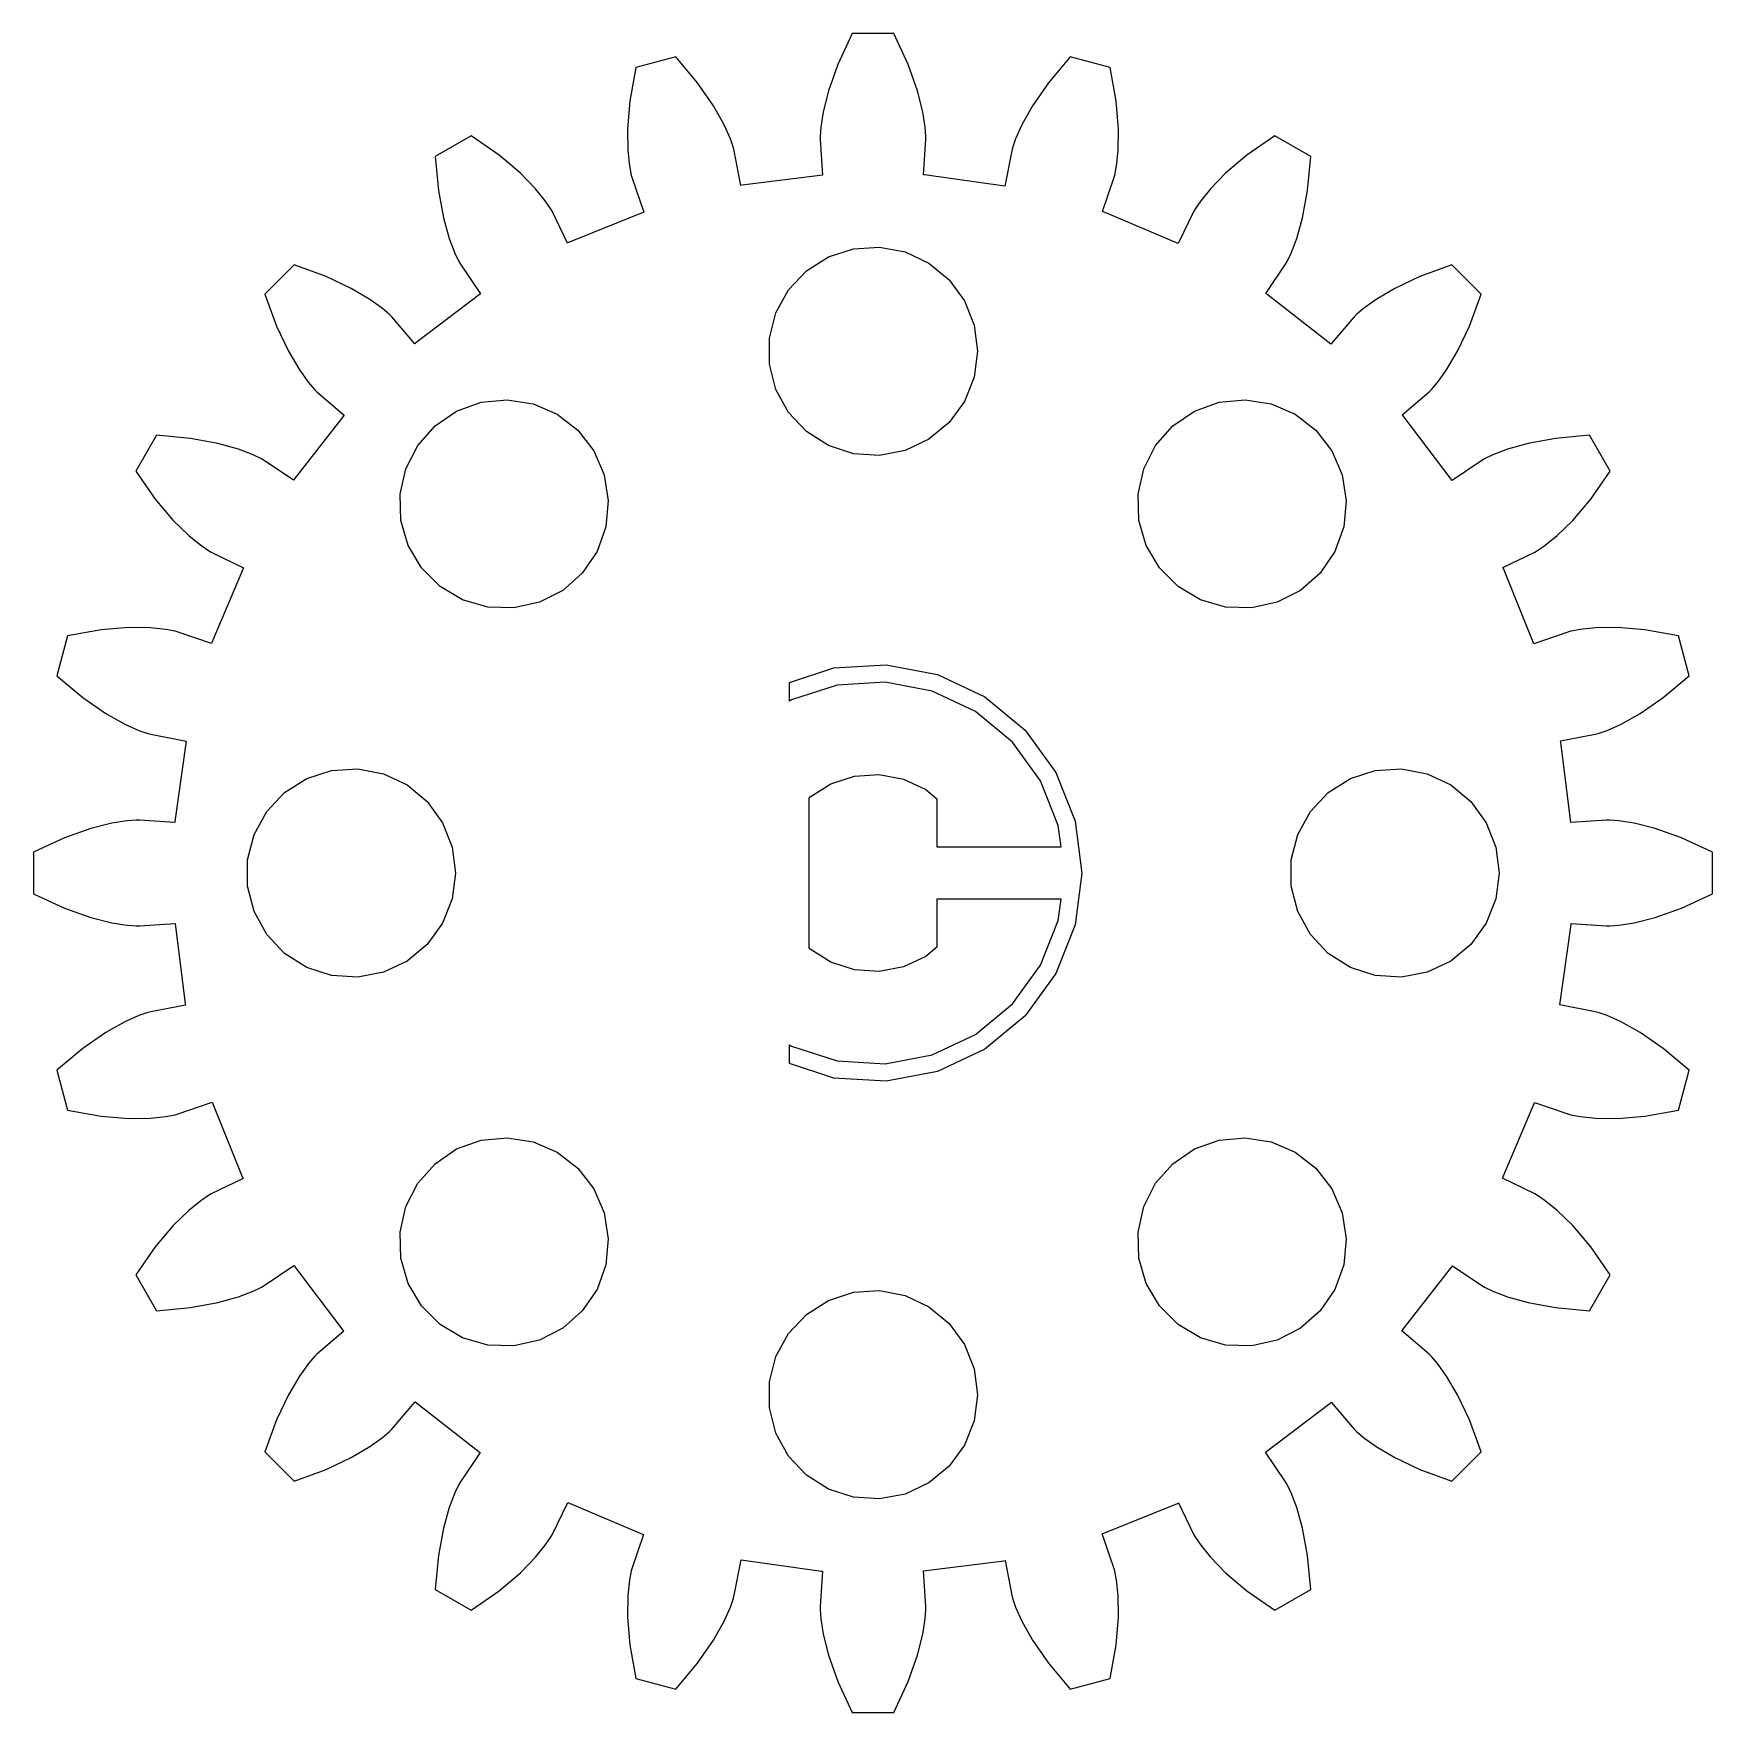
# Model space of a CAD drawing. Header units: metres. Extents: x -24.1 to 24.1, y -24.1 to 24.1.
import ezdxf

# ---------------------------------------------------------------- set-up
doc = ezdxf.new("R2010")
doc.units = ezdxf.units.M

msp = doc.modelspace()

# ---------------------------------------------------------------- linework, layer by layer
for p, q in [((-0.596085, 24.1299), (-1.00806, 23.2414)), ((0.596085, 24.1299), (-0.596085, 24.1299)), ((1.00806, 23.2414), (0.596085, 24.1299)), ((-5.66949, 23.4619), (-6.82104, 23.1534)), ((-5.04161, 22.7104), (-5.66949, 23.4619)), ((-1.00806, 23.2414), (-1.27733, 22.4868)), ((1.27733, 22.4868), (1.00806, 23.2414)), ((5.66949, 23.4619), (5.04161, 22.7104)), ((6.82104, 23.1534), (5.66949, 23.4619)), ((-6.82104, 23.1534), (-6.98903, 22.1886)), ((-4.5862, 22.0511), (-5.04161, 22.7104)), ((5.04161, 22.7104), (4.5862, 22.0511)), ((6.98903, 22.1886), (6.82104, 23.1534)), ((-1.27733, 22.4868), (-1.43236, 21.8831)), ((1.43236, 21.8831), (1.27733, 22.4868)), ((-6.98903, 22.1886), (-7.0538, 21.39)), ((-4.28021, 21.5082), (-4.5862, 22.0511)), ((-1.43236, 21.8831), (-1.50349, 21.4437)), ((1.50349, 21.4437), (1.43236, 21.8831)), ((4.5862, 22.0511), (4.28021, 21.5082)), ((7.0538, 21.39), (6.98903, 22.1886)), ((-7.0538, 21.39), (-7.04732, 20.7668)), ((-4.09778, 21.1022), (-4.28021, 21.5082)), ((-1.50349, 21.4437), (-1.52238, 21.1773)), ((1.52238, 21.1773), (1.50349, 21.4437)), ((4.28021, 21.5082), (4.09778, 21.1022)), ((7.04732, 20.7668), (7.0538, 21.39)), ((-11.5487, 21.1951), (-12.5812, 20.599)), ((-10.7477, 20.6317), (-11.5487, 21.1951)), ((-7.04732, 20.7668), (-7.0023, 20.3239)), ((-4.01057, 20.8497), (-4.09778, 21.1022)), ((-3.98845, 20.7635), (-4.01057, 20.8497)), ((-3.79596, 19.7614), (-3.98845, 20.7635)), ((-1.52238, 21.1773), (-1.52142, 21.0883)), ((-1.52142, 21.0883), (-1.44691, 20.0555)), ((1.448, 20.0705), (1.52142, 21.0883)), ((1.52142, 21.0883), (1.52238, 21.1773)), ((3.98845, 20.7635), (3.79311, 19.7466)), ((4.01057, 20.8497), (3.98845, 20.7635)), ((4.09778, 21.1022), (4.01057, 20.8497)), ((7.0023, 20.3239), (7.04732, 20.7668)), ((11.5487, 21.1951), (10.7477, 20.6317)), ((12.5812, 20.599), (11.5487, 21.1951)), ((-12.5812, 20.599), (-12.4937, 19.6236)), ((-10.1372, 20.1128), (-10.7477, 20.6317)), ((-7.0023, 20.3239), (-6.9516, 20.0617)), ((6.9516, 20.0617), (7.0023, 20.3239)), ((10.7477, 20.6317), (10.1372, 20.1128)), ((12.4937, 19.6236), (12.5812, 20.599)), ((-9.70111, 19.6675), (-10.1372, 20.1128)), ((-6.9516, 20.0617), (-6.92763, 19.9759)), ((-6.92763, 19.9759), (-6.58835, 18.9976)), ((-1.44691, 20.0555), (-3.76157, 19.7703)), ((1.48354, 20.0702), (1.448, 20.0705)), ((3.79311, 19.7466), (1.48354, 20.0702)), ((6.59329, 19.0119), (6.92763, 19.9759)), ((6.92763, 19.9759), (6.9516, 20.0617)), ((10.1372, 20.1128), (9.70111, 19.6675)), ((-12.4937, 19.6236), (-12.3496, 18.8354)), ((-9.41978, 19.3226), (-9.70111, 19.6675)), ((-9.27022, 19.1013), (-9.41978, 19.3226)), ((-3.76157, 19.7703), (-3.79596, 19.7614)), ((9.41978, 19.3226), (9.27022, 19.1013)), ((9.70111, 19.6675), (9.41978, 19.3226)), ((12.3496, 18.8354), (12.4937, 19.6236)), ((-12.3496, 18.8354), (-12.182, 18.2352)), ((-9.22653, 19.0237), (-9.27022, 19.1013)), ((-8.78127, 18.1056), (-9.22653, 19.0237)), ((-6.58835, 18.9976), (-8.75034, 18.1231)), ((6.62755, 19.0024), (6.59329, 19.0119)), ((8.77466, 18.092), (6.62755, 19.0024)), ((9.22653, 19.0237), (8.77466, 18.092)), ((9.27022, 19.1013), (9.22653, 19.0237)), ((12.182, 18.2352), (12.3496, 18.8354)), ((-12.182, 18.2352), (-12.0239, 17.8191)), ((-8.75034, 18.1231), (-8.78127, 18.1056)), ((-1.27733, 17.7145), (-0.562134, 17.9469)), ((-0.562134, 17.9469), (0.18837, 17.9941)), ((0.18837, 17.9941), (0.927048, 17.8532)), ((12.0239, 17.8191), (12.182, 18.2352)), ((-16.6409, 17.4839), (-17.4839, 16.6409)), ((-15.7214, 17.147), (-16.6409, 17.4839)), ((-12.0239, 17.8191), (-11.9071, 17.5789)), ((-11.9071, 17.5789), (-11.8617, 17.5023)), ((-11.8617, 17.5023), (-11.2808, 16.6451)), ((-1.91226, 17.3115), (-1.27733, 17.7145)), ((0.927048, 17.8532), (1.60747, 17.533)), ((1.60747, 17.533), (2.1869, 17.0536)), ((11.2893, 16.6576), (11.8617, 17.5023)), ((11.8617, 17.5023), (11.9071, 17.5789)), ((11.9071, 17.5789), (12.0239, 17.8191)), ((16.6409, 17.4839), (15.7214, 17.147)), ((17.4839, 16.6409), (16.6409, 17.4839)), ((-14.9973, 16.8037), (-15.7214, 17.147)), ((-2.42705, 16.7634), (-1.91226, 17.3115)), ((2.1869, 17.0536), (2.62891, 16.4453)), ((15.7214, 17.147), (14.9973, 16.8037)), ((-17.4839, 16.6409), (-17.147, 15.7214)), ((-14.4609, 16.4865), (-14.9973, 16.8037)), ((-14.0999, 16.2261), (-14.4609, 16.4865)), ((-11.2808, 16.6451), (-13.1428, 15.2408)), ((-2.78932, 16.1044), (-2.42705, 16.7634)), ((2.62891, 16.4453), (2.90575, 15.7461)), ((11.3199, 16.6396), (11.2893, 16.6576)), ((13.1582, 15.2045), (11.3199, 16.6396)), ((14.4609, 16.4865), (14.0999, 16.2261)), ((14.9973, 16.8037), (14.4609, 16.4865)), ((17.147, 15.7214), (17.4839, 16.6409)), ((-13.8981, 16.0511), (-14.0999, 16.2261)), ((-13.8358, 15.9875), (-13.8981, 16.0511)), ((-13.1681, 15.2159), (-13.8358, 15.9875)), ((-2.97633, 15.376), (-2.78932, 16.1044)), ((13.8358, 15.9875), (13.1582, 15.2045)), ((13.8981, 16.0511), (13.8358, 15.9875)), ((14.0999, 16.2261), (13.8981, 16.0511)), ((-17.147, 15.7214), (-16.8037, 14.9973)), ((2.90575, 15.7461), (3, 15)), ((16.8037, 14.9973), (17.147, 15.7214)), ((-16.8037, 14.9973), (-16.4865, 14.4609)), ((-13.1428, 15.2408), (-13.1681, 15.2159)), ((-2.97633, 14.624), (-2.97633, 15.376)), ((3, 15), (2.90575, 14.2539)), ((16.4865, 14.4609), (16.8037, 14.9973)), ((-2.78932, 13.8956), (-2.97633, 14.624)), ((-16.4865, 14.4609), (-16.2261, 14.0999)), ((-16.2261, 14.0999), (-16.0511, 13.8981)), ((2.90575, 14.2539), (2.62891, 13.5547)), ((16.0511, 13.8981), (16.2261, 14.0999)), ((16.2261, 14.0999), (16.4865, 14.4609)), ((-16.0511, 13.8981), (-15.9875, 13.8358)), ((-15.9875, 13.8358), (-15.2045, 13.1582)), ((-11.9686, 13.2796), (-11.261, 13.5343)), ((-11.261, 13.5343), (-10.5124, 13.6051)), ((-10.5124, 13.6051), (-9.76962, 13.4875)), ((-2.42705, 13.2366), (-2.78932, 13.8956)), ((2.62891, 13.5547), (2.1869, 12.9464)), ((9.24463, 13.2796), (9.95216, 13.5343)), ((9.95216, 13.5343), (10.7008, 13.6051)), ((10.7008, 13.6051), (11.4436, 13.4875)), ((15.2159, 13.1681), (15.9875, 13.8358)), ((15.9875, 13.8358), (16.0511, 13.8981)), ((-15.2045, 13.1582), (-16.6396, 11.3199)), ((-12.5905, 12.8569), (-11.9686, 13.2796)), ((-9.76962, 13.4875), (-9.07947, 13.1888)), ((-9.07947, 13.1888), (-8.48528, 12.7279)), ((-1.91226, 12.6884), (-2.42705, 13.2366)), ((8.62267, 12.8569), (9.24463, 13.2796)), ((11.4436, 13.4875), (12.1337, 13.1888)), ((12.1337, 13.1888), (12.7279, 12.7279)), ((15.2408, 13.1428), (15.2159, 13.1681)), ((16.6451, 11.2808), (15.2408, 13.1428)), ((-20.599, 12.5812), (-21.1951, 11.5487)), ((-19.6236, 12.4937), (-20.599, 12.5812)), ((-13.0878, 12.2928), (-12.5905, 12.8569)), ((-8.48528, 12.7279), (-8.02437, 12.1337)), ((-1.27733, 12.2855), (-1.91226, 12.6884)), ((2.1869, 12.9464), (1.60747, 12.467)), ((8.12535, 12.2928), (8.62267, 12.8569)), ((12.7279, 12.7279), (13.1888, 12.1337)), ((20.599, 12.5812), (19.6236, 12.4937)), ((21.1951, 11.5487), (20.599, 12.5812)), ((-18.8354, 12.3496), (-19.6236, 12.4937)), ((-18.2352, 12.182), (-18.8354, 12.3496)), ((-17.8191, 12.0239), (-18.2352, 12.182)), ((-13.4292, 11.6228), (-13.0878, 12.2928)), ((-8.02437, 12.1337), (-7.72571, 11.4436)), ((-0.562134, 12.0531), (-1.27733, 12.2855)), ((0.927048, 12.1468), (0.18837, 12.0059)), ((1.60747, 12.467), (0.927048, 12.1468)), ((7.78395, 11.6228), (8.12535, 12.2928)), ((13.1888, 12.1337), (13.4875, 11.4436)), ((18.2352, 12.182), (17.8191, 12.0239)), ((18.8354, 12.3496), (18.2352, 12.182)), ((19.6236, 12.4937), (18.8354, 12.3496)), ((-17.5789, 11.9071), (-17.8191, 12.0239)), ((-17.5023, 11.8617), (-17.5789, 11.9071)), ((-16.6576, 11.2893), (-17.5023, 11.8617)), ((-13.5933, 10.8889), (-13.4292, 11.6228)), ((0.18837, 12.0059), (-0.562134, 12.0531)), ((7.6199, 10.8889), (7.78395, 11.6228)), ((17.5023, 11.8617), (16.6451, 11.2808)), ((17.5789, 11.9071), (17.5023, 11.8617)), ((17.8191, 12.0239), (17.5789, 11.9071)), ((-21.1951, 11.5487), (-20.6317, 10.7477)), ((-16.6396, 11.3199), (-16.6576, 11.2893)), ((-7.72571, 11.4436), (-7.60808, 10.7008)), ((13.4875, 11.4436), (13.6051, 10.7008)), ((20.6317, 10.7477), (21.1951, 11.5487)), ((-20.6317, 10.7477), (-20.1128, 10.1372)), ((-13.5697, 10.1373), (-13.5933, 10.8889)), ((-7.60808, 10.7008), (-7.67885, 9.95216)), ((7.64352, 10.1373), (7.6199, 10.8889)), ((13.6051, 10.7008), (13.5343, 9.95216)), ((20.1128, 10.1372), (20.6317, 10.7477)), ((-20.1128, 10.1372), (-19.6675, 9.70111)), ((-13.3599, 9.41515), (-13.5697, 10.1373)), ((7.85333, 9.41515), (7.64352, 10.1373)), ((19.6675, 9.70111), (20.1128, 10.1372)), ((-19.6675, 9.70111), (-19.3226, 9.41978)), ((-7.67885, 9.95216), (-7.93358, 9.24463)), ((13.5343, 9.95216), (13.2796, 9.24463)), ((19.3226, 9.41978), (19.6675, 9.70111)), ((-19.3226, 9.41978), (-19.1013, 9.27022)), ((-19.1013, 9.27022), (-19.0237, 9.22653)), ((-19.0237, 9.22653), (-18.092, 8.77466)), ((-12.9771, 8.76787), (-13.3599, 9.41515)), ((-7.93358, 9.24463), (-8.35626, 8.62267)), ((8.23613, 8.76787), (7.85333, 9.41515)), ((13.2796, 9.24463), (12.8569, 8.62267)), ((18.1056, 8.78127), (19.0237, 9.22653)), ((19.0237, 9.22653), (19.1013, 9.27022)), ((19.1013, 9.27022), (19.3226, 9.41978)), ((-18.092, 8.77466), (-19.0024, 6.62755)), ((-12.4453, 8.23613), (-12.9771, 8.76787)), ((8.76787, 8.23613), (8.23613, 8.76787)), ((18.1231, 8.75034), (18.1056, 8.78127)), ((18.9976, 6.58835), (18.1231, 8.75034)), ((-11.798, 7.85333), (-12.4453, 8.23613)), ((-8.35626, 8.62267), (-8.92035, 8.12535)), ((9.41515, 7.85333), (8.76787, 8.23613)), ((12.8569, 8.62267), (12.2928, 8.12535)), ((-11.0759, 7.64352), (-11.798, 7.85333)), ((-9.59038, 7.78395), (-10.3243, 7.6199)), ((-8.92035, 8.12535), (-9.59038, 7.78395)), ((10.1373, 7.64352), (9.41515, 7.85333)), ((11.6228, 7.78395), (10.8889, 7.6199)), ((12.2928, 8.12535), (11.6228, 7.78395)), ((-10.3243, 7.6199), (-11.0759, 7.64352)), ((10.8889, 7.6199), (10.1373, 7.64352)), ((-23.1534, 6.82104), (-23.4619, 5.66949)), ((-22.1886, 6.98903), (-23.1534, 6.82104)), ((-21.39, 7.0538), (-22.1886, 6.98903)), ((-20.7668, 7.04732), (-21.39, 7.0538)), ((-20.3239, 7.0023), (-20.7668, 7.04732)), ((-20.0617, 6.9516), (-20.3239, 7.0023)), ((-19.9759, 6.92763), (-20.0617, 6.9516)), ((-19.0119, 6.59329), (-19.9759, 6.92763)), ((19.9759, 6.92763), (18.9976, 6.58835)), ((20.0617, 6.9516), (19.9759, 6.92763)), ((20.3239, 7.0023), (20.0617, 6.9516)), ((20.7668, 7.04732), (20.3239, 7.0023)), ((21.39, 7.0538), (20.7668, 7.04732)), ((22.1886, 6.98903), (21.39, 7.0538)), ((23.1534, 6.82104), (22.1886, 6.98903)), ((23.4619, 5.66949), (23.1534, 6.82104)), ((-19.0024, 6.62755), (-19.0119, 6.59329)), ((-2.39999, 5.47922), (-1.12428, 5.89372)), ((-1.12428, 5.89372), (0.37674, 5.98816)), ((0.37674, 5.98816), (1.8541, 5.70633)), ((-23.4619, 5.66949), (-22.7104, 5.04161)), ((-2.39999, 4.93959), (-2.39999, 5.47922)), ((-1.03059, 5.40257), (-2.34178, 4.97655)), ((0.345337, 5.48914), (-1.03059, 5.40257)), ((1.69958, 5.2308), (0.345337, 5.48914)), ((1.8541, 5.70633), (3.21495, 5.06596)), ((22.7104, 5.04161), (23.4619, 5.66949)), ((-22.7104, 5.04161), (-22.0511, 4.5862)), ((-2.34178, 4.97655), (-2.39999, 4.93959)), ((2.94704, 4.6438), (1.69958, 5.2308)), ((3.21495, 5.06596), (4.37381, 4.10727)), ((22.0511, 4.5862), (22.7104, 5.04161)), ((-22.0511, 4.5862), (-21.5082, 4.28021)), ((4.00932, 3.765), (2.94704, 4.6438)), ((21.5082, 4.28021), (22.0511, 4.5862)), ((-21.5082, 4.28021), (-21.1022, 4.09778)), ((-21.1022, 4.09778), (-20.8497, 4.01057)), ((-20.8497, 4.01057), (-20.7635, 3.98845)), ((-20.7635, 3.98845), (-19.7466, 3.79311)), ((4.37381, 4.10727), (5.25783, 2.89052)), ((19.7614, 3.79596), (20.7635, 3.98845)), ((20.7635, 3.98845), (20.8497, 4.01057)), ((20.8497, 4.01057), (21.1022, 4.09778)), ((21.1022, 4.09778), (21.5082, 4.28021)), ((-19.7466, 3.79311), (-20.0702, 1.48354)), ((4.81967, 2.64964), (4.00932, 3.765)), ((19.7703, 3.76157), (19.7614, 3.79596)), ((20.0555, 1.44691), (19.7703, 3.76157)), ((-16.2773, 2.71448), (-15.5621, 2.94685)), ((-15.5621, 2.94685), (-14.8116, 2.99408)), ((-14.8116, 2.99408), (-14.0729, 2.85316)), ((13.7227, 2.71448), (14.4379, 2.94685)), ((14.4379, 2.94685), (15.1884, 2.99408)), ((15.1884, 2.99408), (15.927, 2.85316)), ((-16.9123, 2.31154), (-16.2773, 2.71448)), ((-14.0729, 2.85316), (-13.3925, 2.53297)), ((-13.3925, 2.53297), (-12.8131, 2.05363)), ((-1.80869, 2.18633), (-1.20815, 2.56744)), ((-1.20815, 2.56744), (-0.531693, 2.78723)), ((-0.531693, 2.78723), (0.178162, 2.83189)), ((0.178162, 2.83189), (0.876831, 2.69861)), ((0.876831, 2.69861), (1.5204, 2.39577)), ((5.32719, 1.36778), (4.81967, 2.64964)), ((5.25783, 2.89052), (5.81149, 1.49213)), ((13.0877, 2.31154), (13.7227, 2.71448)), ((15.927, 2.85316), (16.6075, 2.53297)), ((16.6075, 2.53297), (17.1869, 2.05363)), ((-17.427, 1.76335), (-16.9123, 2.31154)), ((-12.8131, 2.05363), (-12.3711, 1.44525)), ((-1.83749, 2.15564), (-1.80869, 2.18633)), ((-1.83749, -2.15564), (-1.83749, 2.15564)), ((1.5204, 2.39577), (1.83749, 2.13345)), ((1.83749, 2.13345), (1.83749, 0.75)), ((12.5729, 1.76335), (13.0877, 2.31154)), ((17.1869, 2.05363), (17.6289, 1.44525)), ((-21.4437, 1.50349), (-21.8831, 1.43236)), ((-21.1773, 1.52238), (-21.4437, 1.50349)), ((-21.0883, 1.52142), (-21.1773, 1.52238)), ((-20.0705, 1.448), (-21.0883, 1.52142)), ((-20.0702, 1.48354), (-20.0705, 1.448)), ((-17.7893, 1.10437), (-17.427, 1.76335)), ((5.81149, 1.49213), (6, 0)), ((12.2107, 1.10437), (12.5729, 1.76335)), ((21.0883, 1.52142), (20.0555, 1.44691)), ((21.1773, 1.52238), (21.0883, 1.52142)), ((21.4437, 1.50349), (21.1773, 1.52238)), ((21.8831, 1.43236), (21.4437, 1.50349)), ((-23.2414, 1.00806), (-24.1299, 0.596085)), ((-22.4868, 1.27733), (-23.2414, 1.00806)), ((-21.8831, 1.43236), (-22.4868, 1.27733)), ((-17.9763, 0.375992), (-17.7893, 1.10437)), ((-12.3711, 1.44525), (-12.0942, 0.746063)), ((5.40524, 0.75), (5.32719, 1.36778)), ((12.0237, 0.375992), (12.2107, 1.10437)), ((17.6289, 1.44525), (17.9057, 0.746063)), ((22.4868, 1.27733), (21.8831, 1.43236)), ((23.2414, 1.00806), (22.4868, 1.27733)), ((24.1299, 0.596085), (23.2414, 1.00806)), ((-24.1299, 0.596085), (-24.1299, -0.596085)), ((-12.0942, 0.746063), (-12, 0)), ((1.83749, 0.75), (5.40524, 0.75)), ((17.9057, 0.746063), (18, 0)), ((24.1299, -0.596085), (24.1299, 0.596085)), ((-17.9763, -0.375992), (-17.9763, 0.375992)), ((-12, 0), (-12.0942, -0.746063)), ((6, 0), (5.81149, -1.49213)), ((12.0237, -0.375992), (12.0237, 0.375992)), ((18, 0), (17.9057, -0.746063)), ((-17.7893, -1.10437), (-17.9763, -0.375992)), ((12.2107, -1.10437), (12.0237, -0.375992)), ((-24.1299, -0.596085), (-23.2414, -1.00806)), ((-12.0942, -0.746063), (-12.3711, -1.44525)), ((5.40524, -0.75), (1.83749, -0.75)), ((1.83749, -0.75), (1.83749, -2.13345)), ((5.32719, -1.36778), (5.40524, -0.75)), ((17.9057, -0.746063), (17.6289, -1.44525)), ((23.2414, -1.00806), (24.1299, -0.596085)), ((-23.2414, -1.00806), (-22.4868, -1.27733)), ((-22.4868, -1.27733), (-21.8831, -1.43236)), ((-21.8831, -1.43236), (-21.4437, -1.50349)), ((-21.0883, -1.52142), (-20.0555, -1.44691)), ((-20.0555, -1.44691), (-19.7703, -3.76157)), ((-17.427, -1.76335), (-17.7893, -1.10437)), ((-12.3711, -1.44525), (-12.8131, -2.05363)), ((4.81967, -2.64964), (5.32719, -1.36778)), ((12.5729, -1.76335), (12.2107, -1.10437)), ((17.6289, -1.44525), (17.1869, -2.05363)), ((21.4437, -1.50349), (21.8831, -1.43236)), ((21.8831, -1.43236), (22.4868, -1.27733)), ((22.4868, -1.27733), (23.2414, -1.00806)), ((-21.4437, -1.50349), (-21.1773, -1.52238)), ((-21.1773, -1.52238), (-21.0883, -1.52142)), ((-16.9123, -2.31154), (-17.427, -1.76335)), ((5.81149, -1.49213), (5.25783, -2.89052)), ((13.0877, -2.31154), (12.5729, -1.76335)), ((19.7466, -3.79311), (20.0702, -1.48354)), ((20.0702, -1.48354), (20.0705, -1.448)), ((20.0705, -1.448), (21.0883, -1.52142)), ((21.0883, -1.52142), (21.1773, -1.52238)), ((21.1773, -1.52238), (21.4437, -1.50349)), ((-16.2773, -2.71448), (-16.9123, -2.31154)), ((-12.8131, -2.05363), (-13.3925, -2.53297)), ((-1.80869, -2.18633), (-1.83749, -2.15564)), ((-1.20815, -2.56744), (-1.80869, -2.18633)), ((1.5204, -2.39577), (0.876831, -2.69861)), ((1.83749, -2.13345), (1.5204, -2.39577)), ((13.7227, -2.71448), (13.0877, -2.31154)), ((17.1869, -2.05363), (16.6075, -2.53297)), ((-15.5621, -2.94685), (-16.2773, -2.71448)), ((-14.0729, -2.85316), (-14.8116, -2.99408)), ((-13.3925, -2.53297), (-14.0729, -2.85316)), ((-0.531693, -2.78723), (-1.20815, -2.56744)), ((0.178162, -2.83189), (-0.531693, -2.78723)), ((0.876831, -2.69861), (0.178162, -2.83189)), ((4.00932, -3.765), (4.81967, -2.64964)), ((5.25783, -2.89052), (4.37381, -4.10727)), ((14.4379, -2.94685), (13.7227, -2.71448)), ((15.927, -2.85316), (15.1884, -2.99408)), ((16.6075, -2.53297), (15.927, -2.85316)), ((-14.8116, -2.99408), (-15.5621, -2.94685)), ((15.1884, -2.99408), (14.4379, -2.94685)), ((-19.7614, -3.79596), (-20.7635, -3.98845)), ((-19.7703, -3.76157), (-19.7614, -3.79596)), ((2.94704, -4.6438), (4.00932, -3.765)), ((20.7635, -3.98845), (19.7466, -3.79311)), ((-21.5082, -4.28021), (-22.0511, -4.5862)), ((-21.1022, -4.09778), (-21.5082, -4.28021)), ((-20.8497, -4.01057), (-21.1022, -4.09778)), ((-20.7635, -3.98845), (-20.8497, -4.01057)), ((4.37381, -4.10727), (3.21495, -5.06596)), ((20.8497, -4.01057), (20.7635, -3.98845)), ((21.1022, -4.09778), (20.8497, -4.01057)), ((21.5082, -4.28021), (21.1022, -4.09778)), ((22.0511, -4.5862), (21.5082, -4.28021)), ((-22.0511, -4.5862), (-22.7104, -5.04161)), ((1.69958, -5.2308), (2.94704, -4.6438)), ((22.7104, -5.04161), (22.0511, -4.5862)), ((-22.7104, -5.04161), (-23.4619, -5.66949)), ((-2.39999, -5.47922), (-2.39999, -4.93959)), ((-2.39999, -4.93959), (-2.34178, -4.97655)), ((-2.34178, -4.97655), (-1.03059, -5.40257)), ((0.345337, -5.48914), (1.69958, -5.2308)), ((3.21495, -5.06596), (1.8541, -5.70633)), ((23.4619, -5.66949), (22.7104, -5.04161)), ((-23.4619, -5.66949), (-23.1534, -6.82104)), ((-1.12428, -5.89372), (-2.39999, -5.47922)), ((-1.03059, -5.40257), (0.345337, -5.48914)), ((1.8541, -5.70633), (0.37674, -5.98816)), ((23.1534, -6.82104), (23.4619, -5.66949)), ((0.37674, -5.98816), (-1.12428, -5.89372)), ((-19.9759, -6.92763), (-18.9976, -6.58835)), ((-18.9976, -6.58835), (-18.1231, -8.75034)), ((18.092, -8.77466), (19.0024, -6.62755)), ((19.0024, -6.62755), (19.0119, -6.59329)), ((19.0119, -6.59329), (19.9759, -6.92763)), ((-23.1534, -6.82104), (-22.1886, -6.98903)), ((-22.1886, -6.98903), (-21.39, -7.0538)), ((-21.39, -7.0538), (-20.7668, -7.04732)), ((-20.7668, -7.04732), (-20.3239, -7.0023)), ((-20.3239, -7.0023), (-20.0617, -6.9516)), ((-20.0617, -6.9516), (-19.9759, -6.92763)), ((19.9759, -6.92763), (20.0617, -6.9516)), ((20.0617, -6.9516), (20.3239, -7.0023)), ((20.3239, -7.0023), (20.7668, -7.04732)), ((20.7668, -7.04732), (21.39, -7.0538)), ((21.39, -7.0538), (22.1886, -6.98903)), ((22.1886, -6.98903), (23.1534, -6.82104)), ((-11.9686, -7.93358), (-11.261, -7.67885)), ((-11.261, -7.67885), (-10.5124, -7.60808)), ((-10.5124, -7.60808), (-9.76962, -7.72571)), ((9.24463, -7.93358), (9.95216, -7.67885)), ((9.95216, -7.67885), (10.7008, -7.60808)), ((10.7008, -7.60808), (11.4436, -7.72571)), ((-12.5905, -8.35626), (-11.9686, -7.93358)), ((-9.76962, -7.72571), (-9.07947, -8.02437)), ((-9.07947, -8.02437), (-8.48528, -8.48528)), ((8.62267, -8.35626), (9.24463, -7.93358)), ((11.4436, -7.72571), (12.1337, -8.02437)), ((12.1337, -8.02437), (12.7279, -8.48528)), ((-13.0878, -8.92035), (-12.5905, -8.35626)), ((-8.48528, -8.48528), (-8.02437, -9.07947)), ((8.12535, -8.92035), (8.62267, -8.35626)), ((12.7279, -8.48528), (13.1888, -9.07947)), ((-18.1056, -8.78127), (-19.0237, -9.22653)), ((-18.1231, -8.75034), (-18.1056, -8.78127)), ((-13.4292, -9.59038), (-13.0878, -8.92035)), ((-8.02437, -9.07947), (-7.72571, -9.76962)), ((7.78395, -9.59038), (8.12535, -8.92035)), ((13.1888, -9.07947), (13.4875, -9.76962)), ((19.0237, -9.22653), (18.092, -8.77466)), ((-19.3226, -9.41978), (-19.6675, -9.70111)), ((-19.1013, -9.27022), (-19.3226, -9.41978)), ((-19.0237, -9.22653), (-19.1013, -9.27022)), ((-13.5933, -10.3243), (-13.4292, -9.59038)), ((7.6199, -10.3243), (7.78395, -9.59038)), ((19.1013, -9.27022), (19.0237, -9.22653)), ((19.3226, -9.41978), (19.1013, -9.27022)), ((19.6675, -9.70111), (19.3226, -9.41978)), ((-19.6675, -9.70111), (-20.1128, -10.1372)), ((-7.72571, -9.76962), (-7.60808, -10.5124)), ((13.4875, -9.76962), (13.6051, -10.5124)), ((20.1128, -10.1372), (19.6675, -9.70111)), ((-20.1128, -10.1372), (-20.6317, -10.7477)), ((-13.5697, -11.0759), (-13.5933, -10.3243)), ((-7.60808, -10.5124), (-7.67885, -11.261)), ((7.64352, -11.0759), (7.6199, -10.3243)), ((13.6051, -10.5124), (13.5343, -11.261)), ((20.6317, -10.7477), (20.1128, -10.1372)), ((-20.6317, -10.7477), (-21.1951, -11.5487)), ((-13.3599, -11.798), (-13.5697, -11.0759)), ((7.85333, -11.798), (7.64352, -11.0759)), ((21.1951, -11.5487), (20.6317, -10.7477)), ((-21.1951, -11.5487), (-20.599, -12.5812)), ((-17.5023, -11.8617), (-16.6451, -11.2808)), ((-16.6451, -11.2808), (-15.2408, -13.1428)), ((-7.67885, -11.261), (-7.93358, -11.9686)), ((13.5343, -11.261), (13.2796, -11.9686)), ((15.2045, -13.1582), (16.6396, -11.3199)), ((16.6396, -11.3199), (16.6576, -11.2893)), ((16.6576, -11.2893), (17.5023, -11.8617)), ((20.599, -12.5812), (21.1951, -11.5487)), ((-18.2352, -12.182), (-17.8191, -12.0239)), ((-17.8191, -12.0239), (-17.5789, -11.9071)), ((-17.5789, -11.9071), (-17.5023, -11.8617)), ((-12.9771, -12.4453), (-13.3599, -11.798)), ((-7.93358, -11.9686), (-8.35626, -12.5905)), ((-1.27733, -12.2855), (-0.562134, -12.0531)), ((-0.562134, -12.0531), (0.18837, -12.0059)), ((0.18837, -12.0059), (0.927048, -12.1468)), ((8.23613, -12.4453), (7.85333, -11.798)), ((13.2796, -11.9686), (12.8569, -12.5905)), ((17.5023, -11.8617), (17.5789, -11.9071)), ((17.5789, -11.9071), (17.8191, -12.0239)), ((17.8191, -12.0239), (18.2352, -12.182)), ((-20.599, -12.5812), (-19.6236, -12.4937)), ((-19.6236, -12.4937), (-18.8354, -12.3496)), ((-18.8354, -12.3496), (-18.2352, -12.182)), ((-12.4453, -12.9771), (-12.9771, -12.4453)), ((-1.91226, -12.6884), (-1.27733, -12.2855)), ((0.927048, -12.1468), (1.60747, -12.467)), ((1.60747, -12.467), (2.1869, -12.9464)), ((8.76787, -12.9771), (8.23613, -12.4453)), ((18.2352, -12.182), (18.8354, -12.3496)), ((18.8354, -12.3496), (19.6236, -12.4937)), ((19.6236, -12.4937), (20.599, -12.5812)), ((-11.798, -13.3599), (-12.4453, -12.9771)), ((-8.35626, -12.5905), (-8.92035, -13.0878)), ((-2.42705, -13.2366), (-1.91226, -12.6884)), ((2.1869, -12.9464), (2.62891, -13.5547)), ((9.41515, -13.3599), (8.76787, -12.9771)), ((12.8569, -12.5905), (12.2928, -13.0878)), ((-15.2159, -13.1681), (-15.9875, -13.8358)), ((-15.2408, -13.1428), (-15.2159, -13.1681)), ((-11.0759, -13.5697), (-11.798, -13.3599)), ((-9.59038, -13.4292), (-10.3243, -13.5933)), ((-8.92035, -13.0878), (-9.59038, -13.4292)), ((-2.78932, -13.8956), (-2.42705, -13.2366)), ((10.1373, -13.5697), (9.41515, -13.3599)), ((11.6228, -13.4292), (10.8889, -13.5933)), ((12.2928, -13.0878), (11.6228, -13.4292)), ((15.9875, -13.8358), (15.2045, -13.1582)), ((-16.0511, -13.8981), (-16.2261, -14.0999)), ((-15.9875, -13.8358), (-16.0511, -13.8981)), ((-10.3243, -13.5933), (-11.0759, -13.5697)), ((-2.97633, -14.624), (-2.78932, -13.8956)), ((2.62891, -13.5547), (2.90575, -14.2539)), ((10.8889, -13.5933), (10.1373, -13.5697)), ((16.0511, -13.8981), (15.9875, -13.8358)), ((16.2261, -14.0999), (16.0511, -13.8981)), ((-16.4865, -14.4609), (-16.8037, -14.9973)), ((-16.2261, -14.0999), (-16.4865, -14.4609)), ((2.90575, -14.2539), (3, -15)), ((16.4865, -14.4609), (16.2261, -14.0999)), ((16.8037, -14.9973), (16.4865, -14.4609)), ((-2.97633, -15.376), (-2.97633, -14.624)), ((-16.8037, -14.9973), (-17.147, -15.7214)), ((-13.8358, -15.9875), (-13.1582, -15.2045)), ((-13.1582, -15.2045), (-11.3199, -16.6396)), ((-2.78932, -16.1044), (-2.97633, -15.376)), ((3, -15), (2.90575, -15.7461)), ((11.2808, -16.6451), (13.1428, -15.2408)), ((13.1428, -15.2408), (13.1681, -15.2159)), ((13.1681, -15.2159), (13.8358, -15.9875)), ((17.147, -15.7214), (16.8037, -14.9973)), ((-17.147, -15.7214), (-17.4839, -16.6409)), ((2.90575, -15.7461), (2.62891, -16.4453)), ((17.4839, -16.6409), (17.147, -15.7214)), ((-14.4609, -16.4865), (-14.0999, -16.2261)), ((-14.0999, -16.2261), (-13.8981, -16.0511)), ((-13.8981, -16.0511), (-13.8358, -15.9875)), ((-2.42705, -16.7634), (-2.78932, -16.1044)), ((13.8358, -15.9875), (13.8981, -16.0511)), ((13.8981, -16.0511), (14.0999, -16.2261)), ((14.0999, -16.2261), (14.4609, -16.4865)), ((-17.4839, -16.6409), (-16.6409, -17.4839)), ((-15.7214, -17.147), (-14.9973, -16.8037)), ((-14.9973, -16.8037), (-14.4609, -16.4865)), ((-11.2893, -16.6576), (-11.8617, -17.5023)), ((-11.3199, -16.6396), (-11.2893, -16.6576)), ((-1.91226, -17.3115), (-2.42705, -16.7634)), ((2.62891, -16.4453), (2.1869, -17.0536)), ((11.8617, -17.5023), (11.2808, -16.6451)), ((14.4609, -16.4865), (14.9973, -16.8037)), ((14.9973, -16.8037), (15.7214, -17.147)), ((16.6409, -17.4839), (17.4839, -16.6409)), ((-16.6409, -17.4839), (-15.7214, -17.147)), ((-1.27733, -17.7145), (-1.91226, -17.3115)), ((2.1869, -17.0536), (1.60747, -17.533)), ((15.7214, -17.147), (16.6409, -17.4839)), ((-12.0239, -17.8191), (-12.182, -18.2352)), ((-11.9071, -17.5789), (-12.0239, -17.8191)), ((-11.8617, -17.5023), (-11.9071, -17.5789)), ((-0.562134, -17.9469), (-1.27733, -17.7145)), ((0.927048, -17.8532), (0.18837, -17.9941)), ((1.60747, -17.533), (0.927048, -17.8532)), ((11.9071, -17.5789), (11.8617, -17.5023)), ((12.0239, -17.8191), (11.9071, -17.5789)), ((12.182, -18.2352), (12.0239, -17.8191)), ((-12.182, -18.2352), (-12.3496, -18.8354)), ((-9.22653, -19.0237), (-8.77466, -18.092)), ((-8.77466, -18.092), (-6.62755, -19.0024)), ((0.18837, -17.9941), (-0.562134, -17.9469)), ((6.58835, -18.9976), (8.75034, -18.1231)), ((8.75034, -18.1231), (8.78127, -18.1056)), ((8.78127, -18.1056), (9.22653, -19.0237)), ((12.3496, -18.8354), (12.182, -18.2352)), ((-12.3496, -18.8354), (-12.4937, -19.6236)), ((-9.41978, -19.3226), (-9.27022, -19.1013)), ((-9.27022, -19.1013), (-9.22653, -19.0237)), ((-6.59329, -19.0119), (-6.92763, -19.9759)), ((-6.62755, -19.0024), (-6.59329, -19.0119)), ((6.92763, -19.9759), (6.58835, -18.9976)), ((9.22653, -19.0237), (9.27022, -19.1013)), ((9.27022, -19.1013), (9.41978, -19.3226)), ((12.4937, -19.6236), (12.3496, -18.8354)), ((-12.4937, -19.6236), (-12.5812, -20.599)), ((-10.1372, -20.1128), (-9.70111, -19.6675)), ((-9.70111, -19.6675), (-9.41978, -19.3226)), ((-3.98845, -20.7635), (-3.79311, -19.7466)), ((-3.79311, -19.7466), (-1.48354, -20.0702)), ((1.44691, -20.0555), (3.76157, -19.7703)), ((3.76157, -19.7703), (3.79596, -19.7614)), ((3.79596, -19.7614), (3.98845, -20.7635)), ((9.41978, -19.3226), (9.70111, -19.6675)), ((9.70111, -19.6675), (10.1372, -20.1128)), ((12.5812, -20.599), (12.4937, -19.6236)), ((-10.7477, -20.6317), (-10.1372, -20.1128)), ((-6.9516, -20.0617), (-7.0023, -20.3239)), ((-6.92763, -19.9759), (-6.9516, -20.0617)), ((-1.448, -20.0705), (-1.52142, -21.0883)), ((-1.48354, -20.0702), (-1.448, -20.0705)), ((1.52142, -21.0883), (1.44691, -20.0555)), ((6.9516, -20.0617), (6.92763, -19.9759)), ((7.0023, -20.3239), (6.9516, -20.0617)), ((10.1372, -20.1128), (10.7477, -20.6317)), ((-12.5812, -20.599), (-11.5487, -21.1951)), ((-11.5487, -21.1951), (-10.7477, -20.6317)), ((-7.0023, -20.3239), (-7.04732, -20.7668)), ((7.04732, -20.7668), (7.0023, -20.3239)), ((10.7477, -20.6317), (11.5487, -21.1951)), ((11.5487, -21.1951), (12.5812, -20.599)), ((-7.04732, -20.7668), (-7.0538, -21.39)), ((-4.28021, -21.5082), (-4.09778, -21.1022)), ((-4.09778, -21.1022), (-4.01057, -20.8497)), ((-4.01057, -20.8497), (-3.98845, -20.7635)), ((-1.52142, -21.0883), (-1.52238, -21.1773)), ((-1.52238, -21.1773), (-1.50349, -21.4437)), ((1.50349, -21.4437), (1.52238, -21.1773)), ((1.52238, -21.1773), (1.52142, -21.0883)), ((3.98845, -20.7635), (4.01057, -20.8497)), ((4.01057, -20.8497), (4.09778, -21.1022)), ((4.09778, -21.1022), (4.28021, -21.5082)), ((7.0538, -21.39), (7.04732, -20.7668)), ((-7.0538, -21.39), (-6.98903, -22.1886)), ((-4.5862, -22.0511), (-4.28021, -21.5082)), ((-1.50349, -21.4437), (-1.43236, -21.8831)), ((1.43236, -21.8831), (1.50349, -21.4437)), ((4.28021, -21.5082), (4.5862, -22.0511)), ((6.98903, -22.1886), (7.0538, -21.39)), ((-6.98903, -22.1886), (-6.82104, -23.1534)), ((-5.04161, -22.7104), (-4.5862, -22.0511)), ((-1.43236, -21.8831), (-1.27733, -22.4868)), ((1.27733, -22.4868), (1.43236, -21.8831)), ((4.5862, -22.0511), (5.04161, -22.7104)), ((6.82104, -23.1534), (6.98903, -22.1886)), ((-1.27733, -22.4868), (-1.00806, -23.2414)), ((1.00806, -23.2414), (1.27733, -22.4868)), ((-6.82104, -23.1534), (-5.66949, -23.4619)), ((-5.66949, -23.4619), (-5.04161, -22.7104)), ((5.04161, -22.7104), (5.66949, -23.4619)), ((5.66949, -23.4619), (6.82104, -23.1534)), ((-1.00806, -23.2414), (-0.596085, -24.1299)), ((0.596085, -24.1299), (1.00806, -23.2414)), ((-0.596085, -24.1299), (0.596085, -24.1299))]:
    msp.add_line(p, q)

doc.saveas('drawing.dxf')
